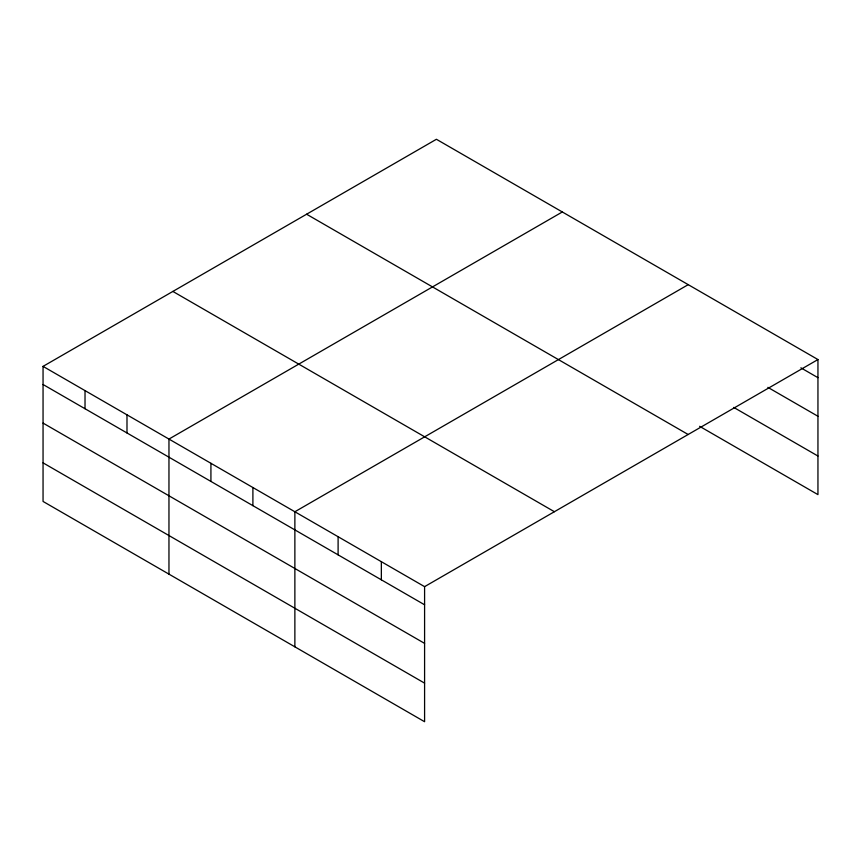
<?xml version="1.0" encoding="UTF-8"?>
<svg xmlns="http://www.w3.org/2000/svg" width="861" height="861" viewBox="0 0 861 861"><rect width="100%" height="100%" fill="white"/><g stroke="black" fill="none" stroke-linecap="round" stroke-linejoin="round"><path stroke-width="1.29" d="M817.95 359.554L424.591 586.653L424.591 721.722L43.05 501.446L43.05 366.377L436.409 139.278L817.95 359.554L817.95 494.623L699.606 426.303M562.319 211.967L168.96 439.067L168.96 574.136M688.23 284.657L294.871 511.757L294.871 646.837M800.881 367.83L817.95 377.688M767.883 387.364L817.95 416.272M733.744 407.414L817.95 456.029M306.602 214.217L688.143 434.493M172.857 291.427L554.398 511.714M43.05 366.377L424.591 586.653M43.05 384.501L424.591 604.788M43.05 423.095L424.591 643.382M43.05 462.852L424.591 683.139M381.348 561.695L381.348 579.819M338.104 536.726L338.104 554.861M252.897 487.53L252.897 505.665M210.923 463.304L210.923 481.428M126.987 414.841L126.987 432.965M85.024 390.603L85.024 408.738"/></g></svg>
